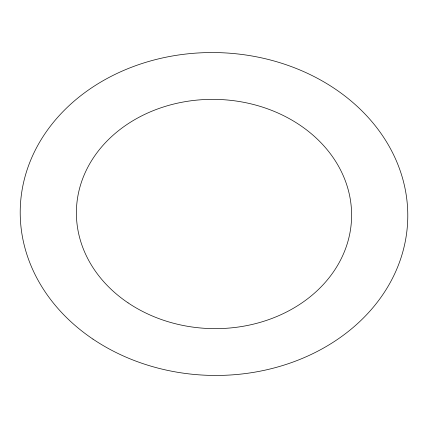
<?xml version="1.0" encoding="UTF-8"?>
<svg xmlns="http://www.w3.org/2000/svg" width="428" height="428" viewBox="0 0 428 428"><rect width="100%" height="100%" fill="white"/><g stroke="black" fill="none" stroke-linecap="round" stroke-linejoin="round"><path stroke-width="0.64" d="M92.967 339.115A193.809 161.426 1.5 0 0 405.584 239.814A193.809 161.426 1.5 0 0 143.444 63.071A193.809 161.426 1.5 0 0 92.967 339.115M128.052 302.847A137.629 114.634 1.5 0 0 350.045 232.329A137.629 114.634 1.5 0 0 163.897 106.823A137.629 114.634 1.5 0 0 128.052 302.847"/></g></svg>
